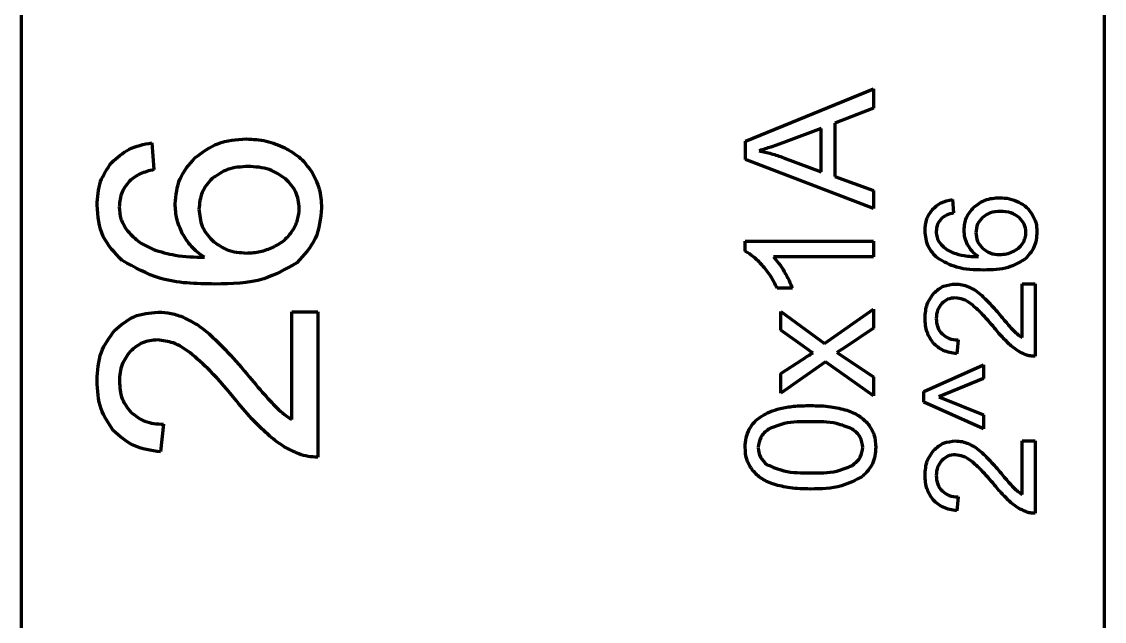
# Model space of a CAD drawing. Header units: millimetres. Extents: x 0 to 1189, y 0 to 841.
# Drawn here: x 372.85 to 402.85, y 564.94 to 581.56 of the extents above; entities that cross this region are included whole.
import ezdxf

# ---------------------------------------------------------------- set-up
doc = ezdxf.new("R2010")
doc.units = ezdxf.units.MM
doc.header["$LTSCALE"] = 0.75
doc.layers.add('Visible', color=7, linetype='Continuous', lineweight=70)

msp = doc.modelspace()

# ---------------------------------------------------------------- linework, layer by layer
at = {"layer": 'Visible', "extrusion": (-1e-16, -1, 0)}
for p, q in [((372.852, 123.899), (372.852, 673.232)), ((402.852, 123.899), (402.852, 673.232)), ((392.913, 578.244), (396.457, 579.694)), ((396.457, 579.694), (396.457, 579.16)), ((396.457, 579.16), (395.384, 578.746)), ((395.384, 578.746), (395.384, 577.264)), ((395.002, 578.601), (394.021, 578.231)), ((395.002, 577.4), (395.002, 578.601)), ((376.457, 578.201), (376.515, 577.457)), ((392.913, 577.738), (392.913, 578.244)), ((396.457, 576.377), (392.913, 577.738)), ((393.963, 577.789), (395.002, 577.4)), ((395.384, 577.264), (396.457, 576.875)), ((396.457, 576.875), (396.457, 576.377)), ((398.642, 576.626), (398.671, 576.256)), ((392.899, 575.195), (392.899, 575.476)), ((392.899, 575.476), (396.457, 575.476)), ((396.457, 575.476), (396.457, 575.04)), ((396.457, 575.04), (393.684, 575.04)), ((400.576, 572.803), (400.576, 574.292)), ((400.576, 574.292), (400.935, 574.292)), ((400.935, 574.292), (400.935, 572.285)), ((394.209, 574.17), (393.788, 574.17)), ((380.338, 570.531), (380.338, 573.518)), ((380.338, 573.518), (381.056, 573.518)), ((381.056, 573.518), (381.056, 569.492)), ((393.89, 573.007), (393.89, 573.527)), ((393.89, 573.527), (395.099, 572.64)), ((395.099, 572.64), (396.457, 573.595)), ((396.457, 573.595), (396.457, 573.06)), ((394.497, 572.574), (393.89, 573.007)), ((396.457, 573.06), (395.66, 572.533)), ((398.804, 572.739), (398.764, 572.356)), ((395.66, 572.533), (395.444, 572.393)), ((393.89, 571.806), (394.492, 572.2)), ((395.123, 572.13), (393.89, 571.262)), ((396.457, 571.192), (395.123, 572.13)), ((395.444, 572.393), (396.457, 571.719)), ((393.89, 571.262), (393.89, 571.806)), ((397.847, 571.31), (399.506, 572.045)), ((399.506, 572.045), (399.506, 571.67)), ((396.457, 571.719), (396.457, 571.192)), ((399.506, 571.67), (398.269, 571.159)), ((397.847, 571.01), (397.847, 571.31)), ((399.506, 570.278), (397.847, 571.01)), ((398.269, 571.159), (399.506, 570.662)), ((399.506, 570.662), (399.506, 570.278)), ((376.781, 570.402), (376.702, 569.633)), ((400.576, 568.454), (400.576, 569.943)), ((400.576, 569.943), (400.935, 569.943)), ((400.935, 569.943), (400.935, 567.936)), ((398.804, 568.39), (398.764, 568.006))]:
    msp.add_line(p, q, dxfattribs=at)
at = {"layer": 'Visible'}
for points, knots in [([(375.343, 577.65), (375.495, 577.789), (375.813, 578.078), (376.236, 578.159), (376.457, 578.201)], [0, 0, 0, 0, 0.0604266, 0.1263891, 0.1263891, 0.1263891, 0.1263891]), ([(377.655, 577.783), (377.858, 577.936), (378.278, 578.255), (378.805, 578.29), (379.079, 578.309)], [0, 0, 0, 0, 0.0744046, 0.1546914, 0.1546914, 0.1546914, 0.1546914]), ([(379.079, 578.309), (379.265, 578.299), (379.635, 578.279), (379.976, 578.134), (380.144, 578.062)], [0, 0, 0, 0, 0.0556574, 0.1101696, 0.1101696, 0.1101696, 0.1101696]), ([(394.021, 578.231), (393.885, 578.181), (393.643, 578.09), (393.395, 578.014), (393.286, 577.98)], [0, 0, 0, 0, 0.04332229, 0.07768951, 0.07768951, 0.07768951, 0.07768951]), ([(380.144, 578.062), (380.298, 577.973), (380.598, 577.8), (380.8, 577.519), (380.898, 577.382)], [0, 0, 0, 0, 0.0524488, 0.1025426, 0.1025426, 0.1025426, 0.1025426]), ([(393.286, 577.98), (393.399, 577.955), (393.629, 577.905), (393.851, 577.828), (393.963, 577.789)], [0, 0, 0, 0, 0.03493233, 0.07038649, 0.07038649, 0.07038649, 0.07038649]), ([(374.94, 576.472), (374.954, 576.697), (374.98, 577.128), (375.226, 577.481), (375.343, 577.65)], [0, 0, 0, 0, 0.0661607, 0.1266581, 0.1266581, 0.1266581, 0.1266581]), ([(377.105, 576.51), (377.128, 576.75), (377.175, 577.234), (377.495, 577.599), (377.655, 577.783)], [0, 0, 0, 0, 0.0705871, 0.1418791, 0.1418791, 0.1418791, 0.1418791]), ([(379.124, 577.544), (378.93, 577.534), (378.565, 577.516), (378.268, 577.306), (378.129, 577.208)], [0, 0, 0, 0, 0.0570793, 0.1069887, 0.1069887, 0.1069887, 0.1069887]), ([(380.163, 577.204), (380.018, 577.303), (379.705, 577.516), (379.327, 577.534), (379.124, 577.544)], [0, 0, 0, 0, 0.0518199, 0.1112267, 0.1112267, 0.1112267, 0.1112267]), ([(376.515, 577.457), (376.384, 577.425), (376.153, 577.37), (375.959, 577.234), (375.875, 577.175)], [0, 0, 0, 0, 0.03988184, 0.07049151, 0.07049151, 0.07049151, 0.07049151]), ([(378.129, 577.208), (378.023, 577.088), (377.809, 576.845), (377.78, 576.523), (377.766, 576.36)], [0, 0, 0, 0, 0.04678524, 0.09440427, 0.09440427, 0.09440427, 0.09440427]), ([(380.545, 576.389), (380.528, 576.543), (380.493, 576.857), (380.274, 577.086), (380.163, 577.204)], [0, 0, 0, 0, 0.04506763, 0.09218774, 0.09218774, 0.09218774, 0.09218774]), ([(380.898, 577.382), (380.975, 577.231), (381.131, 576.923), (381.15, 576.578), (381.16, 576.402)], [0, 0, 0, 0, 0.0501249, 0.1024728, 0.1024728, 0.1024728, 0.1024728]), ([(375.875, 577.175), (375.782, 577.067), (375.595, 576.852), (375.568, 576.569), (375.555, 576.427)], [0, 0, 0, 0, 0.04150257, 0.08320338, 0.08320338, 0.08320338, 0.08320338]), ([(398.087, 576.352), (398.163, 576.421), (398.321, 576.565), (398.532, 576.605), (398.642, 576.626)], [0, 0, 0, 0, 0.03012022, 0.06299987, 0.06299987, 0.06299987, 0.06299987]), ([(399.239, 576.418), (399.34, 576.495), (399.55, 576.653), (399.812, 576.671), (399.949, 576.68)], [0, 0, 0, 0, 0.03708767, 0.07710738, 0.07710738, 0.07710738, 0.07710738]), ([(399.949, 576.68), (400.042, 576.675), (400.226, 576.666), (400.396, 576.593), (400.48, 576.557)], [0, 0, 0, 0, 0.02774296, 0.0549151, 0.0549151, 0.0549151, 0.0549151]), ([(375.638, 574.939), (375.435, 575.148), (375.019, 575.575), (374.967, 576.169), (374.94, 576.472)], [0, 0, 0, 0, 0.0848639, 0.1731336, 0.1731336, 0.1731336, 0.1731336]), ([(375.555, 576.427), (375.563, 576.312), (375.578, 576.086), (375.696, 575.894), (375.755, 575.799)], [0, 0, 0, 0, 0.03391991, 0.06671812, 0.06671812, 0.06671812, 0.06671812]), ([(377.304, 575.691), (377.246, 575.822), (377.131, 576.083), (377.113, 576.368), (377.105, 576.51)], [0, 0, 0, 0, 0.04269746, 0.08485476, 0.08485476, 0.08485476, 0.08485476]), ([(377.766, 576.36), (377.781, 576.198), (377.811, 575.872), (378.023, 575.624), (378.129, 575.5)], [0, 0, 0, 0, 0.0477209, 0.09543933, 0.09543933, 0.09543933, 0.09543933]), ([(380.36, 575.77), (380.414, 575.869), (380.52, 576.062), (380.537, 576.282), (380.545, 576.389)], [0, 0, 0, 0, 0.03325658, 0.06527373, 0.06527373, 0.06527373, 0.06527373]), ([(381.16, 576.402), (381.133, 576.105), (381.078, 575.518), (380.673, 575.089), (380.473, 574.877)], [0, 0, 0, 0, 0.0865891, 0.1716339, 0.1716339, 0.1716339, 0.1716339]), ([(397.886, 575.765), (397.893, 575.877), (397.906, 576.092), (398.028, 576.268), (398.087, 576.352)], [0, 0, 0, 0, 0.03297835, 0.06313391, 0.06313391, 0.06313391, 0.06313391]), ([(398.965, 575.783), (398.977, 575.903), (399, 576.144), (399.159, 576.327), (399.239, 576.418)], [0, 0, 0, 0, 0.0351848, 0.07072096, 0.07072096, 0.07072096, 0.07072096]), ([(400.48, 576.557), (400.557, 576.513), (400.706, 576.427), (400.807, 576.287), (400.856, 576.218)], [0, 0, 0, 0, 0.02614356, 0.0511133, 0.0511133, 0.0511133, 0.0511133]), ([(398.352, 576.115), (398.305, 576.061), (398.212, 575.954), (398.199, 575.813), (398.193, 575.742)], [0, 0, 0, 0, 0.02068734, 0.0414735, 0.0414735, 0.0414735, 0.0414735]), ([(398.671, 576.256), (398.606, 576.24), (398.491, 576.212), (398.394, 576.144), (398.352, 576.115)], [0, 0, 0, 0, 0.01987946, 0.03513716, 0.03513716, 0.03513716, 0.03513716]), ([(399.476, 576.131), (399.423, 576.071), (399.316, 575.951), (399.302, 575.79), (399.294, 575.709)], [0, 0, 0, 0, 0.02332058, 0.04705666, 0.04705666, 0.04705666, 0.04705666]), ([(399.972, 576.299), (399.875, 576.294), (399.693, 576.285), (399.545, 576.18), (399.476, 576.131)], [0, 0, 0, 0, 0.0284517, 0.05332954, 0.05332954, 0.05332954, 0.05332954]), ([(400.489, 576.129), (400.417, 576.179), (400.261, 576.285), (400.072, 576.294), (399.972, 576.299)], [0, 0, 0, 0, 0.02583014, 0.05544198, 0.05544198, 0.05544198, 0.05544198]), ([(400.68, 575.723), (400.671, 575.8), (400.654, 575.956), (400.545, 576.071), (400.489, 576.129)], [0, 0, 0, 0, 0.02246438, 0.04595184, 0.04595184, 0.04595184, 0.04595184]), ([(400.856, 576.218), (400.894, 576.143), (400.972, 575.99), (400.981, 575.817), (400.986, 575.73)], [0, 0, 0, 0, 0.02498523, 0.05107849, 0.05107849, 0.05107849, 0.05107849]), ([(375.755, 575.799), (375.854, 575.686), (376.065, 575.447), (376.354, 575.313), (376.507, 575.242)], [0, 0, 0, 0, 0.04473129, 0.09448111, 0.09448111, 0.09448111, 0.09448111]), ([(379.822, 575.311), (379.932, 575.37), (380.145, 575.483), (380.29, 575.676), (380.36, 575.77)], [0, 0, 0, 0, 0.03681474, 0.07149986, 0.07149986, 0.07149986, 0.07149986]), ([(398.234, 575.001), (398.132, 575.105), (397.925, 575.318), (397.899, 575.614), (397.886, 575.765)], [0, 0, 0, 0, 0.04230123, 0.08630005, 0.08630005, 0.08630005, 0.08630005]), ([(398.193, 575.742), (398.196, 575.685), (398.204, 575.572), (398.263, 575.476), (398.292, 575.429)], [0, 0, 0, 0, 0.01690771, 0.03325625, 0.03325625, 0.03325625, 0.03325625]), ([(399.064, 575.375), (399.035, 575.441), (398.978, 575.571), (398.969, 575.713), (398.965, 575.783)], [0, 0, 0, 0, 0.02128291, 0.04229661, 0.04229661, 0.04229661, 0.04229661]), ([(399.294, 575.709), (399.302, 575.628), (399.317, 575.466), (399.423, 575.342), (399.476, 575.28)], [0, 0, 0, 0, 0.02378698, 0.04757266, 0.04757266, 0.04757266, 0.04757266]), ([(400.588, 575.415), (400.615, 575.464), (400.667, 575.56), (400.676, 575.67), (400.68, 575.723)], [0, 0, 0, 0, 0.01657704, 0.03253626, 0.03253626, 0.03253626, 0.03253626]), ([(400.986, 575.73), (400.973, 575.582), (400.945, 575.289), (400.744, 575.075), (400.644, 574.969)], [0, 0, 0, 0, 0.04316115, 0.08555252, 0.08555252, 0.08555252, 0.08555252]), ([(377.915, 575.031), (377.788, 575.124), (377.541, 575.304), (377.382, 575.565), (377.304, 575.691)], [0, 0, 0, 0, 0.04674885, 0.09075263, 0.09075263, 0.09075263, 0.09075263]), ([(378.129, 575.5), (378.264, 575.397), (378.544, 575.182), (378.898, 575.159), (379.083, 575.147)], [0, 0, 0, 0, 0.0496695, 0.1037348, 0.1037348, 0.1037348, 0.1037348]), ([(398.292, 575.429), (398.342, 575.373), (398.447, 575.254), (398.591, 575.187), (398.667, 575.152)], [0, 0, 0, 0, 0.02229676, 0.04709502, 0.04709502, 0.04709502, 0.04709502]), ([(400.32, 575.186), (400.374, 575.215), (400.48, 575.272), (400.553, 575.368), (400.588, 575.415)], [0, 0, 0, 0, 0.01835065, 0.03563978, 0.03563978, 0.03563978, 0.03563978]), ([(376.507, 575.242), (376.705, 575.183), (377.164, 575.045), (377.643, 575.036), (377.915, 575.031)], [0, 0, 0, 0, 0.0619017, 0.1430213, 0.1430213, 0.1430213, 0.1430213]), ([(379.083, 575.147), (379.21, 575.154), (379.466, 575.168), (379.703, 575.263), (379.822, 575.311)], [0, 0, 0, 0, 0.0380323, 0.07621886, 0.07621886, 0.07621886, 0.07621886]), ([(393.373, 574.808), (393.296, 574.89), (393.156, 575.041), (392.979, 575.147), (392.899, 575.195)], [0, 0, 0, 0, 0.03350902, 0.06143575, 0.06143575, 0.06143575, 0.06143575]), ([(398.667, 575.152), (398.766, 575.122), (398.994, 575.053), (399.233, 575.049), (399.369, 575.046)], [0, 0, 0, 0, 0.03085547, 0.07129031, 0.07129031, 0.07129031, 0.07129031]), ([(399.369, 575.046), (399.306, 575.092), (399.182, 575.182), (399.103, 575.312), (399.064, 575.375)], [0, 0, 0, 0, 0.02330235, 0.04523651, 0.04523651, 0.04523651, 0.04523651]), ([(399.476, 575.28), (399.543, 575.229), (399.683, 575.122), (399.859, 575.11), (399.951, 575.104)], [0, 0, 0, 0, 0.02475819, 0.05170759, 0.05170759, 0.05170759, 0.05170759]), ([(399.951, 575.104), (400.014, 575.108), (400.142, 575.114), (400.26, 575.162), (400.32, 575.186)], [0, 0, 0, 0, 0.01895755, 0.03799199, 0.03799199, 0.03799199, 0.03799199]), ([(378.206, 574.287), (377.685, 574.295), (376.772, 574.309), (375.979, 574.75), (375.638, 574.939)], [0, 0, 0, 0, 0.1533573, 0.2685529, 0.2685529, 0.2685529, 0.2685529]), ([(380.473, 574.877), (380.176, 574.706), (379.479, 574.304), (378.67, 574.293), (378.206, 574.287)], [0, 0, 0, 0, 0.1012298, 0.2376378, 0.2376378, 0.2376378, 0.2376378]), ([(393.788, 574.17), (393.729, 574.287), (393.614, 574.515), (393.452, 574.712), (393.373, 574.808)], [0, 0, 0, 0, 0.03911937, 0.07637456, 0.07637456, 0.07637456, 0.07637456]), ([(393.684, 575.04), (393.736, 574.981), (393.848, 574.852), (393.937, 574.707), (393.984, 574.628)], [0, 0, 0, 0, 0.02354784, 0.05104854, 0.05104854, 0.05104854, 0.05104854]), ([(399.514, 574.675), (399.254, 574.679), (398.799, 574.686), (398.404, 574.906), (398.234, 575.001)], [0, 0, 0, 0, 0.0764424, 0.1338627, 0.1338627, 0.1338627, 0.1338627]), ([(400.644, 574.969), (400.496, 574.884), (400.149, 574.684), (399.745, 574.679), (399.514, 574.675)], [0, 0, 0, 0, 0.050459, 0.1184528, 0.1184528, 0.1184528, 0.1184528]), ([(393.984, 574.628), (394.03, 574.548), (394.115, 574.4), (394.179, 574.243), (394.209, 574.17)], [0, 0, 0, 0, 0.02753006, 0.05107997, 0.05107997, 0.05107997, 0.05107997]), ([(398.128, 574.033), (398.214, 574.108), (398.387, 574.257), (398.615, 574.278), (398.729, 574.288)], [0, 0, 0, 0, 0.03318338, 0.06672384, 0.06672384, 0.06672384, 0.06672384]), ([(398.729, 574.288), (398.79, 574.285), (398.913, 574.278), (399.029, 574.235), (399.087, 574.214)], [0, 0, 0, 0, 0.01816614, 0.03678524, 0.03678524, 0.03678524, 0.03678524]), ([(399.087, 574.214), (399.149, 574.183), (399.283, 574.116), (399.397, 574.018), (399.458, 573.966)], [0, 0, 0, 0, 0.02061183, 0.04471862, 0.04471862, 0.04471862, 0.04471862]), ([(397.886, 573.342), (397.893, 573.477), (397.907, 573.732), (398.058, 573.937), (398.128, 574.033)], [0, 0, 0, 0, 0.03960962, 0.07471135, 0.07471135, 0.07471135, 0.07471135]), ([(398.721, 573.905), (398.65, 573.898), (398.508, 573.885), (398.401, 573.793), (398.347, 573.747)], [0, 0, 0, 0, 0.0208066, 0.04151272, 0.04151272, 0.04151272, 0.04151272]), ([(399.169, 573.731), (399.095, 573.782), (398.958, 573.875), (398.795, 573.895), (398.721, 573.905)], [0, 0, 0, 0, 0.02650134, 0.04870383, 0.04870383, 0.04870383, 0.04870383]), ([(399.458, 573.966), (399.536, 573.89), (399.724, 573.708), (399.893, 573.508), (399.992, 573.391)], [0, 0, 0, 0, 0.03260303, 0.07851533, 0.07851533, 0.07851533, 0.07851533]), ([(398.347, 573.747), (398.302, 573.688), (398.21, 573.566), (398.2, 573.413), (398.195, 573.333)], [0, 0, 0, 0, 0.02152815, 0.04490674, 0.04490674, 0.04490674, 0.04490674]), ([(399.812, 573.062), (399.695, 573.205), (399.498, 573.445), (399.264, 573.648), (399.169, 573.731)], [0, 0, 0, 0, 0.05516413, 0.09293455, 0.09293455, 0.09293455, 0.09293455]), ([(375.426, 572.999), (375.599, 573.148), (375.945, 573.448), (376.402, 573.489), (376.631, 573.51)], [0, 0, 0, 0, 0.0665719, 0.1338601, 0.1338601, 0.1338601, 0.1338601]), ([(376.631, 573.51), (376.753, 573.503), (377.001, 573.49), (377.233, 573.404), (377.35, 573.36)], [0, 0, 0, 0, 0.03644456, 0.07379793, 0.07379793, 0.07379793, 0.07379793]), ([(377.35, 573.36), (377.474, 573.298), (377.742, 573.164), (377.971, 572.969), (378.094, 572.864)], [0, 0, 0, 0, 0.04135107, 0.08971365, 0.08971365, 0.08971365, 0.08971365]), ([(398.111, 572.652), (398.045, 572.749), (397.905, 572.957), (397.893, 573.208), (397.886, 573.342)], [0, 0, 0, 0, 0.03448188, 0.07377024, 0.07377024, 0.07377024, 0.07377024]), ([(398.195, 573.333), (398.2, 573.249), (398.21, 573.089), (398.309, 572.963), (398.356, 572.903)], [0, 0, 0, 0, 0.02456598, 0.04697131, 0.04697131, 0.04697131, 0.04697131]), ([(399.992, 573.391), (400.07, 573.298), (400.193, 573.151), (400.325, 573.012), (400.374, 572.961)], [0, 0, 0, 0, 0.03629636, 0.05759702, 0.05759702, 0.05759702, 0.05759702]), ([(400.272, 572.574), (400.199, 572.642), (400.035, 572.794), (399.892, 572.966), (399.812, 573.062)], [0, 0, 0, 0, 0.02975268, 0.06709219, 0.06709219, 0.06709219, 0.06709219]), ([(374.94, 571.611), (374.955, 571.882), (374.983, 572.393), (375.285, 572.805), (375.426, 572.999)], [0, 0, 0, 0, 0.079464, 0.1498845, 0.1498845, 0.1498845, 0.1498845]), ([(376.615, 572.741), (376.472, 572.728), (376.189, 572.702), (375.972, 572.516), (375.865, 572.423)], [0, 0, 0, 0, 0.04174184, 0.08328208, 0.08328208, 0.08328208, 0.08328208]), ([(377.514, 572.392), (377.365, 572.494), (377.092, 572.68), (376.764, 572.722), (376.615, 572.741)], [0, 0, 0, 0, 0.05316649, 0.09770871, 0.09770871, 0.09770871, 0.09770871]), ([(378.094, 572.864), (378.25, 572.712), (378.627, 572.346), (378.967, 571.945), (379.166, 571.711)], [0, 0, 0, 0, 0.0654076, 0.157516, 0.157516, 0.157516, 0.157516]), ([(398.356, 572.903), (398.418, 572.855), (398.549, 572.755), (398.715, 572.744), (398.804, 572.739)], [0, 0, 0, 0, 0.0227825, 0.04859979, 0.04859979, 0.04859979, 0.04859979]), ([(400.374, 572.961), (400.407, 572.931), (400.471, 572.873), (400.542, 572.826), (400.576, 572.803)], [0, 0, 0, 0, 0.01330724, 0.0256381, 0.0256381, 0.0256381, 0.0256381]), ([(375.865, 572.423), (375.776, 572.306), (375.59, 572.061), (375.57, 571.754), (375.559, 571.594)], [0, 0, 0, 0, 0.04318937, 0.09009102, 0.09009102, 0.09009102, 0.09009102]), ([(394.78, 572.379), (394.729, 572.412), (394.634, 572.476), (394.541, 572.543), (394.497, 572.574)], [0, 0, 0, 0, 0.01818785, 0.03440349, 0.03440349, 0.03440349, 0.03440349]), ([(398.764, 572.356), (398.633, 572.375), (398.385, 572.411), (398.198, 572.575), (398.111, 572.652)], [0, 0, 0, 0, 0.03891673, 0.07312249, 0.07312249, 0.07312249, 0.07312249]), ([(400.676, 572.329), (400.606, 572.359), (400.461, 572.423), (400.337, 572.522), (400.272, 572.574)], [0, 0, 0, 0, 0.02265838, 0.04743641, 0.04743641, 0.04743641, 0.04743641]), ([(378.804, 571.05), (378.57, 571.336), (378.175, 571.818), (377.705, 572.226), (377.514, 572.392)], [0, 0, 0, 0, 0.1106693, 0.1864437, 0.1864437, 0.1864437, 0.1864437]), ([(394.492, 572.2), (394.544, 572.234), (394.639, 572.295), (394.736, 572.353), (394.78, 572.379)], [0, 0, 0, 0, 0.01869445, 0.03387931, 0.03387931, 0.03387931, 0.03387931]), ([(400.935, 572.285), (400.89, 572.286), (400.802, 572.288), (400.718, 572.315), (400.676, 572.329)], [0, 0, 0, 0, 0.01323248, 0.0263837, 0.0263837, 0.0263837, 0.0263837]), ([(375.391, 570.227), (375.26, 570.422), (374.979, 570.839), (374.954, 571.343), (374.94, 571.611)], [0, 0, 0, 0, 0.0691769, 0.1479965, 0.1479965, 0.1479965, 0.1479965]), ([(375.559, 571.594), (375.57, 571.426), (375.591, 571.104), (375.789, 570.851), (375.883, 570.73)], [0, 0, 0, 0, 0.04928381, 0.09423301, 0.09423301, 0.09423301, 0.09423301]), ([(379.166, 571.711), (379.321, 571.524), (379.568, 571.228), (379.834, 570.95), (379.932, 570.846)], [0, 0, 0, 0, 0.0728171, 0.1155501, 0.1155501, 0.1155501, 0.1155501]), ([(379.727, 570.072), (379.581, 570.207), (379.251, 570.512), (378.964, 570.858), (378.804, 571.05)], [0, 0, 0, 0, 0.0596893, 0.1345991, 0.1345991, 0.1345991, 0.1345991]), ([(393.872, 570.839), (393.993, 570.862), (394.27, 570.915), (394.551, 570.917), (394.71, 570.918)], [0, 0, 0, 0, 0.03696178, 0.08429648, 0.08429648, 0.08429648, 0.08429648]), ([(394.71, 570.918), (394.898, 570.916), (395.239, 570.911), (395.569, 570.828), (395.716, 570.79)], [0, 0, 0, 0, 0.0564493, 0.10181, 0.10181, 0.10181, 0.10181]), ([(375.883, 570.73), (376.007, 570.635), (376.271, 570.434), (376.604, 570.413), (376.781, 570.402)], [0, 0, 0, 0, 0.04570583, 0.09750005, 0.09750005, 0.09750005, 0.09750005]), ([(379.932, 570.846), (379.998, 570.786), (380.125, 570.671), (380.269, 570.576), (380.338, 570.531)], [0, 0, 0, 0, 0.0266968, 0.0514347, 0.0514347, 0.0514347, 0.0514347]), ([(393.014, 570.263), (393.057, 570.332), (393.144, 570.472), (393.277, 570.569), (393.345, 570.619)], [0, 0, 0, 0, 0.02413349, 0.04898112, 0.04898112, 0.04898112, 0.04898112]), ([(393.345, 570.619), (393.423, 570.664), (393.59, 570.759), (393.774, 570.811), (393.872, 570.839)], [0, 0, 0, 0, 0.02705958, 0.05729507, 0.05729507, 0.05729507, 0.05729507]), ([(395.716, 570.79), (395.835, 570.745), (396.059, 570.659), (396.229, 570.488), (396.309, 570.407)], [0, 0, 0, 0, 0.03753988, 0.07125828, 0.07125828, 0.07125828, 0.07125828]), ([(394.71, 570.471), (394.463, 570.474), (394.06, 570.478), (393.69, 570.326), (393.547, 570.267)], [0, 0, 0, 0, 0.0730065, 0.1190832, 0.1190832, 0.1190832, 0.1190832]), ([(395.87, 570.267), (395.726, 570.326), (395.357, 570.478), (394.955, 570.474), (394.71, 570.471)], [0, 0, 0, 0, 0.0461337, 0.1188387, 0.1188387, 0.1188387, 0.1188387]), ([(396.309, 570.407), (396.37, 570.314), (396.497, 570.118), (396.511, 569.885), (396.518, 569.763)], [0, 0, 0, 0, 0.03284543, 0.06879529, 0.06879529, 0.06879529, 0.06879529]), ([(376.702, 569.633), (376.438, 569.672), (375.942, 569.744), (375.567, 570.073), (375.391, 570.227)], [0, 0, 0, 0, 0.078074, 0.146697, 0.146697, 0.146697, 0.146697]), ([(380.537, 569.579), (380.398, 569.64), (380.106, 569.769), (379.857, 569.968), (379.727, 570.072)], [0, 0, 0, 0, 0.04545685, 0.09516608, 0.09516608, 0.09516608, 0.09516608]), ([(392.899, 569.763), (392.903, 569.853), (392.91, 570.027), (392.98, 570.187), (393.014, 570.263)], [0, 0, 0, 0, 0.02692746, 0.05173875, 0.05173875, 0.05173875, 0.05173875]), ([(393.547, 570.267), (393.463, 570.197), (393.302, 570.063), (393.273, 569.857), (393.259, 569.758)], [0, 0, 0, 0, 0.03148979, 0.06035273, 0.06035273, 0.06035273, 0.06035273]), ([(396.16, 569.763), (396.146, 569.86), (396.116, 570.066), (395.954, 570.198), (395.87, 570.267)], [0, 0, 0, 0, 0.0285272, 0.0600539, 0.0600539, 0.0600539, 0.0600539]), ([(393.107, 569.121), (393.046, 569.214), (392.919, 569.409), (392.906, 569.642), (392.899, 569.763)], [0, 0, 0, 0, 0.0327491, 0.06851517, 0.06851517, 0.06851517, 0.06851517]), ([(393.259, 569.758), (393.27, 569.663), (393.292, 569.47), (393.439, 569.344), (393.513, 569.279)], [0, 0, 0, 0, 0.02769224, 0.05597181, 0.05597181, 0.05597181, 0.05597181]), ([(395.871, 569.259), (395.955, 569.328), (396.116, 569.461), (396.146, 569.665), (396.16, 569.763)], [0, 0, 0, 0, 0.0314642, 0.05998375, 0.05998375, 0.05998375, 0.05998375]), ([(396.518, 569.763), (396.504, 569.603), (396.477, 569.29), (396.258, 569.067), (396.15, 568.958)], [0, 0, 0, 0, 0.04666467, 0.09101806, 0.09101806, 0.09101806, 0.09101806]), ([(398.128, 569.684), (398.214, 569.758), (398.387, 569.908), (398.615, 569.928), (398.729, 569.939)], [0, 0, 0, 0, 0.03318337, 0.06672383, 0.06672383, 0.06672383, 0.06672383]), ([(398.729, 569.939), (398.79, 569.936), (398.913, 569.929), (399.029, 569.886), (399.087, 569.864)], [0, 0, 0, 0, 0.01816613, 0.03678526, 0.03678526, 0.03678526, 0.03678526]), ([(399.087, 569.864), (399.149, 569.833), (399.283, 569.766), (399.397, 569.669), (399.458, 569.617)], [0, 0, 0, 0, 0.02061182, 0.04471861, 0.04471861, 0.04471861, 0.04471861]), ([(381.056, 569.492), (380.967, 569.493), (380.79, 569.496), (380.621, 569.552), (380.537, 569.579)], [0, 0, 0, 0, 0.02654674, 0.05293048, 0.05293048, 0.05293048, 0.05293048]), ([(397.886, 568.992), (397.893, 569.127), (397.907, 569.382), (398.058, 569.588), (398.128, 569.684)], [0, 0, 0, 0, 0.03960956, 0.07471133, 0.07471133, 0.07471133, 0.07471133]), ([(398.721, 569.556), (398.65, 569.549), (398.508, 569.536), (398.401, 569.443), (398.347, 569.397)], [0, 0, 0, 0, 0.0208066, 0.04151273, 0.04151273, 0.04151273, 0.04151273]), ([(399.169, 569.382), (399.095, 569.432), (398.958, 569.525), (398.795, 569.546), (398.721, 569.556)], [0, 0, 0, 0, 0.02650133, 0.04870381, 0.04870381, 0.04870381, 0.04870381]), ([(399.458, 569.617), (399.536, 569.541), (399.724, 569.359), (399.893, 569.159), (399.992, 569.042)], [0, 0, 0, 0, 0.03260303, 0.0785153, 0.0785153, 0.0785153, 0.0785153]), ([(393.698, 568.737), (393.58, 568.782), (393.355, 568.869), (393.186, 569.04), (393.107, 569.121)], [0, 0, 0, 0, 0.03755126, 0.07122185, 0.07122185, 0.07122185, 0.07122185]), ([(393.513, 569.279), (393.665, 569.214), (394.045, 569.052), (394.46, 569.054), (394.71, 569.055)], [0, 0, 0, 0, 0.0491004, 0.1228677, 0.1228677, 0.1228677, 0.1228677]), ([(394.71, 569.055), (394.956, 569.052), (395.358, 569.048), (395.728, 569.2), (395.871, 569.259)], [0, 0, 0, 0, 0.0728558, 0.1189609, 0.1189609, 0.1189609, 0.1189609]), ([(398.347, 569.397), (398.302, 569.339), (398.21, 569.217), (398.2, 569.064), (398.195, 568.984)], [0, 0, 0, 0, 0.02152814, 0.0449067, 0.0449067, 0.0449067, 0.0449067]), ([(399.812, 568.713), (399.695, 568.855), (399.498, 569.095), (399.264, 569.299), (399.169, 569.382)], [0, 0, 0, 0, 0.05516414, 0.09293459, 0.09293459, 0.09293459, 0.09293459]), ([(396.15, 568.958), (395.96, 568.856), (395.513, 568.617), (395.003, 568.611), (394.71, 568.607)], [0, 0, 0, 0, 0.063809, 0.1501974, 0.1501974, 0.1501974, 0.1501974]), ([(398.111, 568.303), (398.045, 568.4), (397.905, 568.608), (397.893, 568.859), (397.886, 568.992)], [0, 0, 0, 0, 0.03448187, 0.07377026, 0.07377026, 0.07377026, 0.07377026]), ([(398.195, 568.984), (398.2, 568.9), (398.21, 568.74), (398.309, 568.613), (398.356, 568.553)], [0, 0, 0, 0, 0.02456597, 0.04697132, 0.04697132, 0.04697132, 0.04697132]), ([(399.992, 569.042), (400.07, 568.949), (400.193, 568.802), (400.325, 568.663), (400.374, 568.611)], [0, 0, 0, 0, 0.03629637, 0.05759704, 0.05759704, 0.05759704, 0.05759704]), ([(394.71, 568.607), (394.519, 568.61), (394.177, 568.615), (393.845, 568.699), (393.698, 568.737)], [0, 0, 0, 0, 0.0568131, 0.1023112, 0.1023112, 0.1023112, 0.1023112]), ([(398.356, 568.553), (398.418, 568.506), (398.549, 568.405), (398.715, 568.395), (398.804, 568.39)], [0, 0, 0, 0, 0.0227825, 0.0485998, 0.0485998, 0.0485998, 0.0485998]), ([(400.272, 568.225), (400.199, 568.292), (400.035, 568.445), (399.892, 568.617), (399.812, 568.713)], [0, 0, 0, 0, 0.02975267, 0.06709219, 0.06709219, 0.06709219, 0.06709219]), ([(400.374, 568.611), (400.407, 568.581), (400.471, 568.524), (400.542, 568.477), (400.576, 568.454)], [0, 0, 0, 0, 0.01330724, 0.02563809, 0.02563809, 0.02563809, 0.02563809]), ([(398.764, 568.006), (398.633, 568.026), (398.385, 568.062), (398.198, 568.226), (398.111, 568.303)], [0, 0, 0, 0, 0.03891673, 0.0731225, 0.0731225, 0.0731225, 0.0731225]), ([(400.676, 567.98), (400.606, 568.01), (400.461, 568.074), (400.337, 568.173), (400.272, 568.225)], [0, 0, 0, 0, 0.02265837, 0.04743641, 0.04743641, 0.04743641, 0.04743641]), ([(400.935, 567.936), (400.89, 567.937), (400.802, 567.938), (400.718, 567.966), (400.676, 567.98)], [0, 0, 0, 0, 0.01323248, 0.02638369, 0.02638369, 0.02638369, 0.02638369])]:
    msp.add_open_spline(points, degree=3, knots=knots, dxfattribs=at)

doc.saveas('drawing.dxf')
